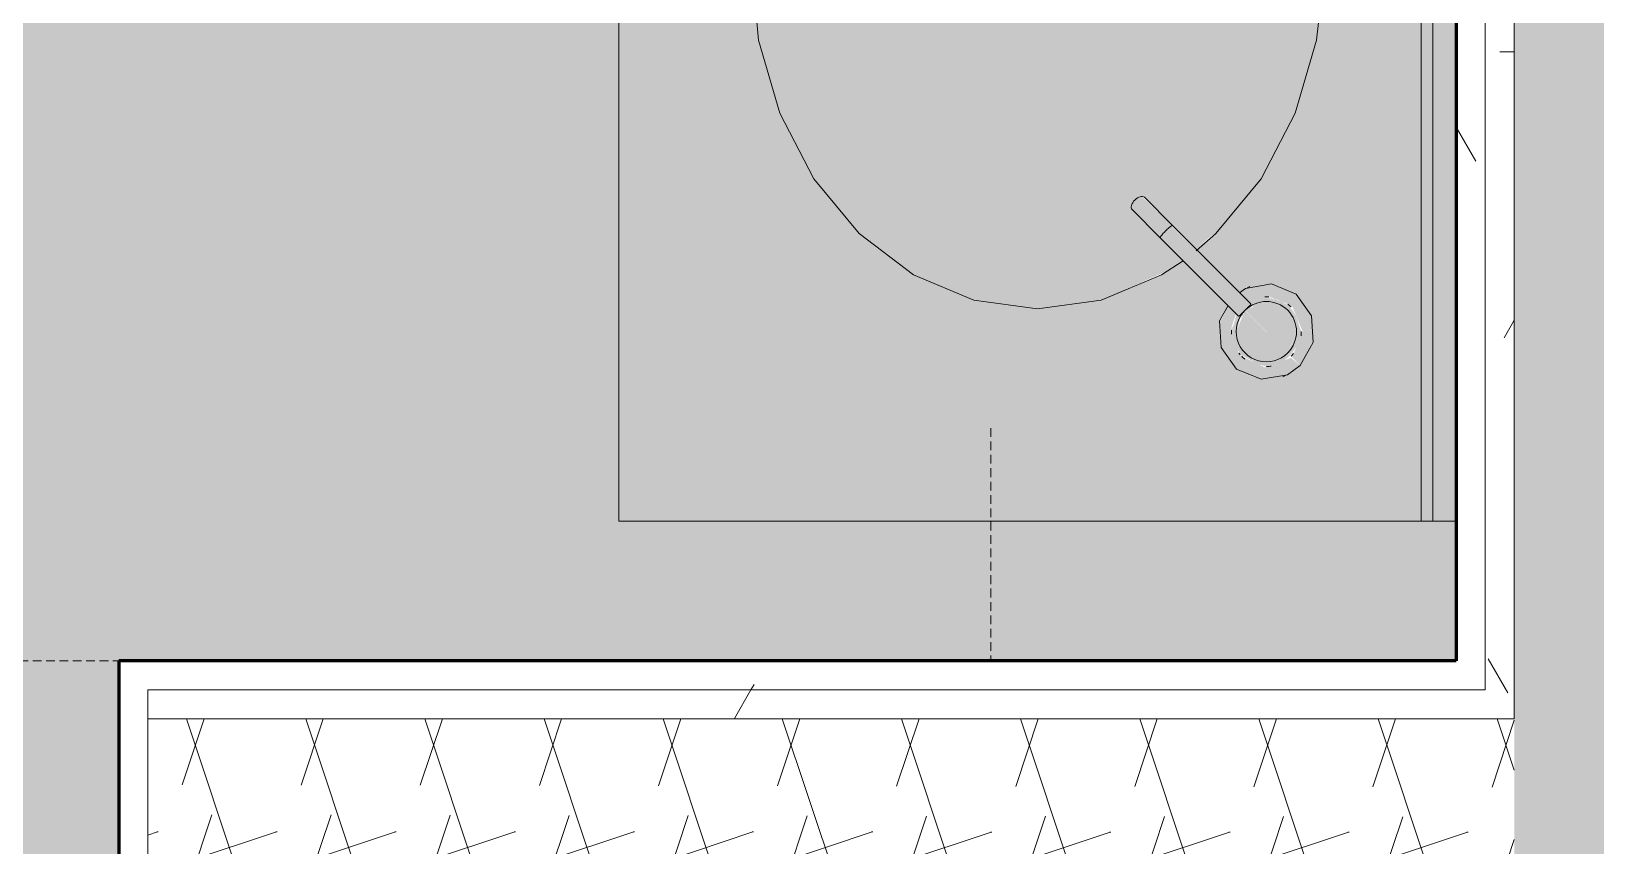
# Model space of a CAD drawing. Header units: inches. Extents: x -4105 to -1989, y 10980 to 12341.
# Drawn here: x -2949.96 to -2916.32, y 11446.63 to 11464.13 of the extents above; entities that cross this region are included whole.
import ezdxf

# ---------------------------------------------------------------- set-up
doc = ezdxf.new("R2010")
doc.units = ezdxf.units.IN
doc.header["$MEASUREMENT"] = 0
doc.linetypes.add('Hidden', pattern=[0.28125, 0.1875, -0.09375])
doc.layers.add('A-AREA-PATT-1', color=7, linetype='Continuous', lineweight=9, transparency=1)
for name, color, linetype, lineweight in [('A-WALL', 113, 'Continuous', 18), ('A-WALL-PATT-1', 111, 'Continuous', 9), ('I-WALL-2', 2, 'Continuous', 60), ('P-SANR-FIXT', 6, 'Continuous', 9), ('P-SANR-FIXT-1', 6, 'Hidden', 9)]:
    doc.layers.add(name, color=color, linetype=linetype, lineweight=lineweight)
pattern_1 = [(0, (0, 0), (20.48, 5.12), [0.845, -14.515, 0.845, -14.515, -81.92]), (0, (0, 0), (20.48, 5.12), [-30.72, 0.845, -29.875, 0.845, -14.515, -35.84]), (0, (0, 0), (20.48, 5.12), [-76.8, 0.845, -9.395, 0.845, -24.755]), (120, (7.68, 2.56), (-14.67405, 15.1762003), [0.845, -14.515, 0.845, -14.515, -81.92]), (120, (7.68, 2.56), (-14.67405, 15.1762003), [-30.72, 0.845, -29.875, 0.845, -14.515, -35.84]), (120, (7.68, 2.56), (-14.67405, 15.1762003), [-76.8, 0.845, -9.395, 0.845, -24.755]), (240, (10.24, 12.8), (-5.80595, -20.2962003), [0.845, -14.515, 0.845, -14.515, -81.92]), (240, (10.24, 12.8), (-5.80595, -20.2962003), [-30.72, 0.845, -29.875, 0.845, -14.515, -35.84]), (240, (10.24, 12.8), (-5.80595, -20.2962003), [-76.8, 0.845, -9.395, 0.845, -24.755])]
pattern_2 = [(161.57, (0.32, 0.32), (-2.560496185, -0.000537386), [0, -18.214, 2.022, 0]), (18.43, (-0.32, 0.32), (-2.560496185, 0.000537386), [0, -18.214, 2.022, 0]), (108.43, (0.32, 0.32), (1.27922091, -6.400876726), [6.07, -14.166]), (71.57, (-0.32, 0.32), (1.27922091, 6.400876726), [6.07, -14.166])]

# ---------------------------------------------------------------- blocks, each defined once
blk = doc.blocks.new('Plbg-Sink Wall Mounted-UH - Sink-403447-ENLARGED FLOOR PLAN - 1ST FLOOR PLAN - EAST')
at = {"layer": 'P-SANR-FIXT'}
h = blk.add_hatch(color=256, dxfattribs=at)
h.paths.add_polyline_path([(12, -18), (12, -0.75), (-12, -0.75), (-12, -18), (8.864, -18)], flags=0)
h.paths.add_polyline_path([(12, 0), (-12, 0), (-12, -0.5), (12, -0.5)], flags=0)
h.paths.add_polyline_path([(0.437, -1.098), (0.397, -1.084), (0.397, -1.098)], flags=0)
h.paths.add_polyline_path([(8.942, -3.919), (8.902, -4.334), (8.838, -4.554), (8.337, -5.008), (7.713, -5.081), (7.453, -4.963), (7.368, -4.898), (6.371, -5.897), (6.714, -6.363), (7.25, -7.631), (7.437, -9), (7.25, -10.369), (6.701, -11.668), (5.815, -12.835), (4.638, -13.808), (3.228, -14.541), (1.657, -14.996), (0.003, -15.15), (-1.651, -14.996), (-3.222, -14.541), (-4.632, -13.808), (-5.809, -12.835), (-6.695, -11.668), (-7.244, -10.369), (-7.431, -9), (-7.244, -7.631), (-6.695, -6.332), (-5.809, -5.165), (-4.632, -4.192), (-3.222, -3.459), (-1.651, -3.004), (-0.377, -2.884), (-0.397, -1.126), (-0.419, -1.152), (-0.474, -1.077), (-0.949, -1.055), (-0.952, -0.925), (-1.001, -0.925), (-1.001, -0.758), (1.001, -0.76), (0.998, -0.928), (0.949, -0.928), (0.949, -1.055), (0.448, -1.077), (0.396, -1.125), (0.377, -1.152), (0.377, -2.885), (1.657, -3.004), (3.228, -3.459), (4.638, -4.192), (5.881, -5.252), (6.143, -5.597), (7.1, -4.624), (6.932, -4.232), (6.909, -4.125), (6.945, -3.827), (7.038, -3.58), (7.511, -3.153), (8.135, -3.08), (8.394, -3.198), (8.5, -3.273), (8.653, -3.351), (8.912, -3.919), (8.937, -3.908)], flags=0)
for points in [[(12, -0.5), (-12, -0.5), (-12, -0.75), (12, -0.75)], [(7.437, -9), (7.25, -7.631), (6.636, -6.246), (6.371, -5.897), (5.247, -6.987), (5.132, -6.941), (5.039, -6.833), (5.023, -6.724), (5.096, -6.644), (6.143, -5.597), (5.725, -5.091), (4.638, -4.192), (3.228, -3.459), (1.657, -3.004), (0.377, -2.885), (0.349, -9.468), (0.326, -9.553), (0.308, -9.623), (0.135, -9.799), (0, -9.827), (-0.188, -9.777), (-0.188, -9.734), (-0.326, -9.6), (-0.349, -9.468), (-0.364, -9.389), (-0.377, -2.885), (-1.651, -3.004), (-3.222, -3.459), (-4.632, -4.192), (-5.809, -5.165), (-6.695, -6.332), (-7.244, -7.631), (-7.431, -9), (-7.244, -10.369), (-6.695, -11.668), (-5.809, -12.835), (-4.632, -13.808), (-3.222, -14.541), (-1.651, -14.996), (0.003, -15.15), (1.657, -14.996), (3.228, -14.541), (4.638, -13.808), (5.815, -12.835), (6.701, -11.668), (7.25, -10.369)], [(8.653, -3.351), (8.085, -3.062), (7.772, -3.115), (7.603, -3.138), (7.456, -3.162), (7.002, -3.623), (6.911, -4.029), (6.926, -4.283), (6.932, -4.233), (7.083, -4.59), (7.119, -4.624), (7.28, -4.434), (7.158, -4.044), (7.372, -3.528), (7.924, -3.299), (8.476, -3.528), (8.601, -3.403)], [(8.942, -3.919), (8.89, -3.852), (8.765, -3.57), (8.653, -3.351), (8.486, -3.55), (8.696, -4.103), (8.439, -4.648), (7.924, -4.862), (7.536, -4.729), (7.38, -4.904), (7.763, -5.099), (8.076, -5.045), (8.245, -5.023), (8.392, -4.999), (8.846, -4.537), (8.937, -4.132), (8.942, -3.943)], [(8.382, -3.622), (7.924, -3.432), (7.465, -3.622), (7.276, -4.08), (7.465, -4.539), (8.372, -3.633)], [(8.572, -4.08), (8.382, -3.622), (7.468, -4.54), (7.924, -4.729), (8.382, -4.539), (8.56, -4.11)], [(7.464, -4.54), (7.319, -4.425), (5.651, -6.124), (5.758, -6.246), (7.419, -4.585)], [(7.592, -4.673), (7.511, -4.585), (7.464, -4.54), (5.758, -6.246), (5.907, -6.363), (7.579, -4.685)], [(5.758, -6.246), (5.616, -6.124), (5.017, -6.757), (5.064, -6.872), (5.096, -6.909), (5.725, -6.28)], [(5.906, -6.363), (5.852, -6.332), (5.758, -6.246), (5.096, -6.909), (5.211, -6.981), (5.302, -6.968), (5.903, -6.366)]]:
    blk.add_hatch(color=256, dxfattribs=at).paths.add_polyline_path(points, flags=0)
h = blk.add_hatch(color=256, dxfattribs=at)
h.paths.add_polyline_path([(8.476, -3.528), (8.358, -3.5), (8.454, -3.55)], flags=0)
h.paths.add_polyline_path([(8.204, -3.415), (7.924, -3.299), (7.924, -3.33), (7.929, -3.354), (8.177, -3.406)], flags=0)
h.paths.add_polyline_path([(7.607, -3.43), (7.356, -3.566), (7.394, -3.55), (7.58, -3.445), (7.604, -3.432)], flags=0)
h.paths.add_polyline_path([(7.465, -4.539), (7.418, -4.424), (7.38, -4.453), (7.464, -4.54)], flags=0)
h.paths.add_polyline_path([(7.241, -3.873), (7.228, -3.875), (7.156, -4.113), (7.186, -4.113), (7.215, -3.945)], flags=0)
h = blk.add_hatch(color=256, dxfattribs=at)
h.paths.add_polyline_path([(8.436, -3.568), (8.242, -3.428), (7.924, -3.33), (7.58, -3.445), (7.381, -3.58), (7.278, -3.755), (7.241, -3.873), (7.186, -4.113), (7.201, -4.195), (7.284, -4.445), (7.299, -4.445), (7.314, -4.413), (7.331, -4.413), (7.394, -4.367), (7.276, -4.08), (7.465, -3.622), (7.924, -3.432), (8.388, -3.616)], flags=0)
h.paths.add_polyline_path([(7.418, -4.424), (7.38, -4.386), (7.38, -4.425)], flags=0)
h = blk.add_hatch(color=256, dxfattribs=at)
h.paths.add_polyline_path([(8.674, -4.08), (8.602, -3.83), (8.546, -3.696), (8.436, -3.568), (8.387, -3.633), (8.56, -4.11), (8.382, -4.539), (7.892, -4.715), (7.62, -4.634), (7.598, -4.676), (7.577, -4.688), (7.57, -4.724), (7.892, -4.818), (8.215, -4.76), (8.307, -4.703), (8.415, -4.627), (8.633, -4.254), (8.642, -4.19), (8.67, -4.099)], flags=0)
h.paths.add_polyline_path([(7.637, -4.61), (7.58, -4.61), (7.606, -4.634), (7.619, -4.624)], flags=0)
h = blk.add_hatch(color=256, dxfattribs=at)
h.paths.add_polyline_path([(8.705, -4.08), (8.674, -4.08), (8.696, -4.103)], flags=0)
h.paths.add_polyline_path([(8.594, -4.349), (8.484, -4.539), (8.43, -4.628), (8.439, -4.648), (8.476, -4.633), (8.593, -4.35)], flags=0)
h.paths.add_polyline_path([(8.134, -4.774), (8.131, -4.764), (7.892, -4.818), (7.793, -4.8), (7.881, -4.844), (7.935, -4.857), (8.131, -4.776)], flags=0)
h.paths.add_polyline_path([(7.58, -4.586), (7.511, -4.585), (7.58, -4.624), (7.58, -4.61)], flags=0)
for p, q in [((12, -0.5), (12, 0)), ((12, -0.5), (-12, -0.5)), ((12, -0.75), (12, -0.5)), ((-12, -0.75), (12, -0.75)), ((12, -18), (12, -0.75)), ((7.325, -4.414), (5.641, -6.098)), ((5.906, -6.363), (7.59, -4.679)), ((5.641, -6.098), (5.036, -6.703)), ((5.302, -6.968), (5.906, -6.363)), ((-12, -18), (12, -18))]:
    blk.add_line(p, q, dxfattribs=at)
at = {"layer": 'P-SANR-FIXT', "flags": 128}
for points in [[(0.379, -2.858), (1.657, -3.004), (3.228, -3.459), (4.638, -4.192), (5.815, -5.165), (6.186, -5.586)], [(8.653, -3.351), (8.153, -3.075), (7.582, -3.108), (7.116, -3.439), (6.899, -3.968), (6.997, -4.531), (7.087, -4.658)], [(7.362, -4.902), (7.695, -5.086), (8.266, -5.053), (8.732, -4.721), (8.949, -4.193), (8.851, -3.629), (8.653, -3.351)], [(6.402, -5.87), (6.701, -6.332), (7.25, -7.631), (7.437, -9)], [(7.437, -9), (7.25, -10.369), (6.701, -11.668), (5.815, -12.835), (4.638, -13.808), (3.228, -14.541), (1.657, -14.996), (0.003, -15.15), (-1.651, -14.996), (-3.222, -14.541), (-4.632, -13.808), (-5.809, -12.835), (-6.695, -11.668), (-7.244, -10.369), (-7.431, -9)]]:
    blk.add_lwpolyline(points, dxfattribs=at)
at = {"layer": 'P-SANR-FIXT'}
for radius, start, end in [(0.75, 83.2673, 90), (0.648, 45, 225), (0.75, 135, 142.1909), (0.648, 225, 45), (0.75, 45, 51.2306), (1.031, 20.0551, 23.62), (0.75, 175.6967, 182.5518), (0.75, 0, 7.7078), (1.031, 200.0551, 203.62), (0.75, 307.9008, 311.6524), (0.75, 315, 322.1679), (0.75, 267.4482, 274.3033)]:
    blk.add_arc((7.924, -4.08), radius, start, end, dxfattribs=at)
for start_param, end_param in [(0, 1.570796), (1.570796, 3.141593)]:
    blk.add_ellipse((5.169, -6.835), major_axis=(-0.133, 0.133), ratio=0.5547, start_param=start_param, end_param=end_param, dxfattribs=at)
for points in [[(7.323, -4.419), (7.323, -4.417), (7.324, -4.415), (7.325, -4.414)], [(7.59, -4.679), (7.589, -4.68), (7.588, -4.681), (7.585, -4.681)]]:
    blk.add_open_spline(points, degree=3, dxfattribs=at)
for points, knots in [([(7.331, -4.413), (7.333, -4.413), (7.335, -4.414), (7.34, -4.416), (7.345, -4.42), (7.351, -4.425), (7.357, -4.43), (7.364, -4.437), (7.372, -4.445), (7.38, -4.453), (7.389, -4.462), (7.398, -4.472), (7.408, -4.483), (7.419, -4.494), (7.43, -4.505), (7.445, -4.52), (7.456, -4.532), (7.464, -4.54)], [-0.4444444, -0.4444444, -0.4444444, -0.4444444, -0.4166667, -0.3888889, -0.3611111, -0.3333333, -0.3055556, -0.2777778, -0.25, -0.2222222, -0.1944444, -0.1666667, -0.1388889, -0.1111111, -0.0833333, -0.0555556, 0, 0, 0, 0]), ([(7.464, -4.54), (7.472, -4.548), (7.488, -4.563), (7.507, -4.582), (7.522, -4.596), (7.532, -4.606), (7.542, -4.615), (7.551, -4.624), (7.559, -4.633), (7.567, -4.64), (7.574, -4.647), (7.58, -4.654), (7.584, -4.66), (7.588, -4.665), (7.591, -4.669), (7.591, -4.672), (7.592, -4.673)], [-1, -1, -1, -1, -0.9444444, -0.8888889, -0.8611111, -0.8333333, -0.8055556, -0.7777778, -0.75, -0.7222222, -0.6944444, -0.6666667, -0.6388889, -0.6111111, -0.5833333, -0.5555556, -0.5555556, -0.5555556, -0.5555556]), ([(5.641, -6.098), (5.64, -6.099), (5.64, -6.101), (5.641, -6.106), (5.645, -6.114), (5.651, -6.123), (5.659, -6.135), (5.672, -6.152), (5.693, -6.177), (5.724, -6.211), (5.747, -6.234), (5.758, -6.246)], [0.5, 0.5, 0.5, 0.5, 0.5416667, 0.5833333, 0.625, 0.6666667, 0.7083333, 0.75, 0.8333333, 0.9166667, 1, 1, 1, 1]), ([(5.758, -6.246), (5.77, -6.257), (5.793, -6.28), (5.827, -6.311), (5.852, -6.332), (5.87, -6.346), (5.881, -6.354), (5.891, -6.359), (5.898, -6.363), (5.903, -6.365), (5.905, -6.364), (5.906, -6.363)], [0, 0, 0, 0, 0.0833333, 0.1666667, 0.25, 0.2916667, 0.3333333, 0.375, 0.4166667, 0.4583333, 0.5, 0.5, 0.5, 0.5])]:
    blk.add_open_spline(points, degree=3, knots=knots, dxfattribs=at)
at = {"layer": 'P-SANR-FIXT-1'}
for p, q in [((10, -10), (15, -10)), ((15, -10), (15, -58))]:
    blk.add_line(p, q, dxfattribs=at)

msp = doc.modelspace()

# ---------------------------------------------------------------- hatches: boundary and pattern name
at = {"layer": 'A-AREA-PATT-1'}
h = msp.add_hatch(color=256, dxfattribs=at)
h.paths.add_polyline_path([(-2943.2912, 11516.1409), (-2943.2912, 11516.1442), (-2943.2981, 11516.1438)], flags=0)
h.paths.add_polyline_path([(-2948.0737, 11408.9769), (-2948.0737, 11412.6019), (-2945.6987, 11412.6019), (-2945.6987, 11442.6019), (-2948.0737, 11442.6019), (-2948.0737, 11450.6019), (-2919.3237, 11450.6019), (-2919.3237, 11453.6019), (-2937.3237, 11453.6019), (-2937.3237, 11477.6019), (-2919.3237, 11477.6019), (-2919.3237, 11497.1019), (-2919.5737, 11497.1019), (-2919.5737, 11497.9769), (-2920.5343, 11497.9998), (-2921.3587, 11498.2403), (-2921.8177, 11498.6559), (-2922.0206, 11498.9803), (-2922.1424, 11499.4285), (-2922.1987, 11499.8352), (-2922.1987, 11514.0086), (-2925.0643, 11514.0359), (-2925.7465, 11514.5862), (-2926.2351, 11515.0382), (-2926.3057, 11515.0007), (-2926.9444, 11516.1405), (-2927.1631, 11516.5703), (-2927.3514, 11516.9673), (-2927.3865, 11517.0935), (-2927.3948, 11517.1191), (-2936.6058, 11515.1903), (-2937.5484, 11515.1285), (-2938.5413, 11515.1054), (-2940.9633, 11515.4069), (-2943.2989, 11516.1438), (-2944.2434, 11516.5267), (-2944.9646, 11516.8432), (-2945.116, 11516.9269), (-2945.8171, 11517.3754), (-2946.4802, 11517.8515), (-2946.8297, 11518.1543), (-2947.2723, 11518.585), (-2947.5062, 11518.8342), (-2947.923, 11519.3521), (-2948.6188, 11520.5462), (-2948.9887, 11521.8704), (-2949.0202, 11522.6019), (-2948.9887, 11523.3334), (-2948.7901, 11524.0882), (-2948.4904, 11524.959), (-2947.7272, 11526.1185), (-2947.1292, 11526.7589), (-2946.5099, 11527.3296), (-2945.7669, 11527.8621), (-2944.9992, 11528.3462), (-2942.7224, 11529.2676), (-2942.1267, 11529.4518), (-2940.4787, 11529.8863), (-2939.3835, 11530.0304), (-2938.8982, 11530.0555), (-2938.5352, 11530.0981), (-2936.6058, 11530.0135), (-2932.3199, 11529.1315), (-2927.3963, 11528.085), (-2927.2106, 11528.5151), (-2927.0197, 11528.9326), (-2926.5093, 11529.7608), (-2926.1915, 11530.176), (-2925.7551, 11530.5908), (-2925.021, 11531.1952), (-2922.1987, 11531.1952), (-2922.1774, 11533.5564), (-2921.9643, 11534.3519), (-2921.5197, 11534.8459), (-2921.1954, 11535.0488), (-2920.7472, 11535.1706), (-2920.2991, 11535.2269), (-2919.5737, 11535.2269), (-2919.5737, 11536.1019), (-2919.3237, 11536.1019), (-2919.3237, 11540.6019), (-2929.8237, 11540.6019), (-2929.8237, 11540.3519), (-2930.6987, 11540.3519), (-2930.7217, 11539.3914), (-2930.9621, 11538.5669), (-2931.3778, 11538.1079), (-2931.7021, 11537.905), (-2932.1503, 11537.7832), (-2932.5571, 11537.7269), (-2943.3237, 11537.7269), (-2943.3237, 11536.6019), (-2950.8237, 11536.6019), (-2950.8237, 11537.7269), (-2952.0737, 11537.7269), (-2952.0737, 11534.6019), (-2958.0737, 11534.6019), (-2958.0737, 11537.7269), (-2972.2782, 11537.7482), (-2973.0987, 11537.982), (-2973.5677, 11538.4059), (-2973.7418, 11538.6019), (-2974.9487, 11538.6019), (-2974.9487, 11540.6019), (-2988.9487, 11540.6019), (-2988.9487, 11513.7894), (-2991.3237, 11513.7894), (-2991.3237, 11477.7894), (-2988.9487, 11477.7894), (-2988.9487, 11465.6019), (-2991.3237, 11465.6019), (-2991.3237, 11429.6019), (-2988.9487, 11429.6019), (-2988.9487, 11408.9769), (-2969.9186, 11408.9769)], flags=0)
h.paths.add_polyline_path([(-2920.9487, 11499.7269), (-2920.97, 11499.7269), (-2920.9385, 11499.6038)], flags=0)
h.paths.add_polyline_path([(-2919.5737, 11499.2269), (-2919.5737, 11500.1019), (-2919.3237, 11500.1019), (-2919.3237, 11533.1019), (-2919.5737, 11533.1019), (-2919.5737, 11533.9769), (-2920.4806, 11533.9637), (-2920.8023, 11533.8304), (-2920.9487, 11533.4769), (-2920.9487, 11531.1952), (-2920.3237, 11531.179), (-2920.34, 11514.0086), (-2920.9487, 11514.0086), (-2920.9355, 11499.695), (-2920.8023, 11499.3733), (-2920.4487, 11499.2269), (-2919.6743, 11499.2269)], flags=0)
h.paths.add_polyline_path([(-2932.6228, 11538.9769), (-2932.4168, 11538.9901), (-2932.0952, 11539.1233), (-2931.9487, 11539.4769), (-2931.9487, 11540.3519), (-2932.8237, 11540.3519), (-2932.8237, 11540.6019), (-2943.3237, 11540.6019), (-2943.3237, 11538.9769), (-2932.7726, 11538.9769)], flags=0)
h.paths.add_polyline_path([(-2958.7156, 11538.9769), (-2958.7142, 11538.983), (-2958.7167, 11538.9769)], flags=0)
h.paths.add_polyline_path([(-2958.6996, 11538.9769), (-2958.0737, 11538.9769), (-2958.0737, 11540.3519), (-2958.6987, 11540.3519), (-2958.6997, 11538.9769)], flags=0)
h.paths.add_polyline_path([(-2950.8237, 11538.9769), (-2950.8237, 11540.6019), (-2952.0737, 11540.6019), (-2952.0737, 11538.9769)], flags=0)
at = {"layer": 'A-WALL-PATT-1'}
h = msp.add_hatch(dxfattribs=at)
h.set_pattern_fill('FP_1', color=256, style=0, pattern_type=2)
h.set_pattern_definition(pattern_1)
h.paths.add_polyline_path([(-2918.6987, 11285.2894), (-2918.6987, 11404.8519), (-2919.3237, 11404.8519), (-2919.3237, 11285.2894)], flags=0)
h.paths.add_polyline_path([(-2919.3237, 11408.3519), (-2918.6987, 11408.3519), (-2918.6987, 11445.2269), (-2919.3237, 11445.2269), (-2919.3237, 11408.9769)], flags=0)
h.paths.add_polyline_path([(-2919.3237, 11449.9769), (-2918.6987, 11449.9769), (-2918.6987, 11541.2269), (-2919.3237, 11541.2269), (-2919.3237, 11450.6019)], flags=0)
h.paths.add_polyline_path([(-2919.3237, 11544.7269), (-2918.6987, 11544.7269), (-2918.6987, 11643.9644), (-2919.3237, 11643.9644), (-2919.3237, 11545.3519)], flags=0)
h.paths.add_polyline_path([(-2918.6987, 11648.7144), (-2918.6987, 11649.3394), (-2919.3237, 11649.3394), (-2919.3237, 11648.7144)], flags=0)
h = msp.add_hatch(dxfattribs=at)
h.set_pattern_fill('FP_1', color=256, style=0, pattern_type=2)
h.set_pattern_definition(pattern_1)
h.paths.add_polyline_path([(-2918.0737, 11285.2894), (-2918.0737, 11404.8519), (-2918.6987, 11404.8519), (-2918.6987, 11285.2894)], flags=0)
h.paths.add_polyline_path([(-2918.6987, 11408.3519), (-2918.0737, 11408.3519), (-2918.0737, 11445.8519), (-2918.6987, 11445.8519), (-2918.6987, 11410.5574)], flags=0)
h.paths.add_polyline_path([(-2918.0737, 11449.3519), (-2918.0737, 11541.2269), (-2918.6987, 11541.2269), (-2918.6987, 11449.3519), (-2918.15, 11449.3519)], flags=0)
h.paths.add_polyline_path([(-2918.6987, 11544.7269), (-2918.0737, 11544.7269), (-2918.0737, 11644.5894), (-2918.6987, 11644.5894), (-2918.6987, 11550.4899)], flags=0)
h.paths.add_polyline_path([(-2918.0737, 11648.0894), (-2918.0737, 11648.7144), (-2918.6987, 11648.7144), (-2918.6987, 11648.0894)], flags=0)
h = msp.add_hatch(dxfattribs=at)
h.set_pattern_fill('FP_14', color=256, style=0, pattern_type=2)
h.set_pattern_definition(pattern_2)
h.paths.add_polyline_path([(-2914.5737, 11285.2894), (-2914.5737, 11648.0894), (-2918.0737, 11648.0894), (-2918.0737, 11285.2894)], flags=0)
h = msp.add_hatch(dxfattribs=at)
h.set_pattern_fill('FP_1', color=256, style=0, pattern_type=2)
h.set_pattern_definition(pattern_1)
h.paths.add_polyline_path([(-2933.1322, 11449.9769), (-2919.3237, 11449.9769), (-2919.3237, 11450.6019), (-2948.0737, 11450.6019), (-2948.0737, 11449.9769), (-2933.8649, 11449.9769)], flags=0)
h = msp.add_hatch(dxfattribs=at)
h.set_pattern_fill('FP_1', color=256, style=0, pattern_type=2)
h.set_pattern_definition(pattern_1)
h.paths.add_polyline_path([(-2918.6987, 11449.3519), (-2918.6987, 11449.9769), (-2947.4487, 11449.9769), (-2947.4487, 11449.3519), (-2918.703, 11449.3519)], flags=0)
h = msp.add_hatch(dxfattribs=at)
h.set_pattern_fill('FP_14', color=256, style=0, pattern_type=2)
h.set_pattern_definition(pattern_2)
h.paths.add_polyline_path([(-2943.9487, 11445.8519), (-2918.0737, 11445.8519), (-2918.0737, 11449.3519), (-2947.4487, 11449.3519), (-2947.4487, 11445.8519)], flags=0)

# ---------------------------------------------------------------- linework, layer by layer
at = {"layer": 'A-WALL'}
for p, q in [((-2918.6987, 11541.2269), (-2918.6987, 11449.9769)), ((-2918.0737, 11541.2269), (-2918.0737, 11449.3519)), ((-2947.4487, 11449.9769), (-2918.6987, 11449.9769)), ((-2947.4487, 11442.6019), (-2947.4487, 11449.9769)), ((-2947.4487, 11449.3519), (-2918.0737, 11449.3519))]:
    msp.add_line(p, q, dxfattribs=at)
at = {"layer": 'I-WALL-2'}
for p, q in [((-2919.3237, 11540.6019), (-2919.3237, 11450.6019)), ((-2919.3237, 11450.6019), (-2948.0737, 11450.6019)), ((-2948.0737, 11450.6019), (-2948.0737, 11442.6019))]:
    msp.add_line(p, q, dxfattribs=at)

# ---------------------------------------------------------------- block references
at = {"layer": 'P-SANR-FIXT', "rotation": 269.9999999999986}
msp.add_blockref('Plbg-Sink Wall Mounted-UH - Sink-403447-ENLARGED FLOOR PLAN - 1ST FLOOR PLAN - EAST', (-2919.3237, 11465.6019), dxfattribs=at)

doc.saveas('drawing.dxf')
